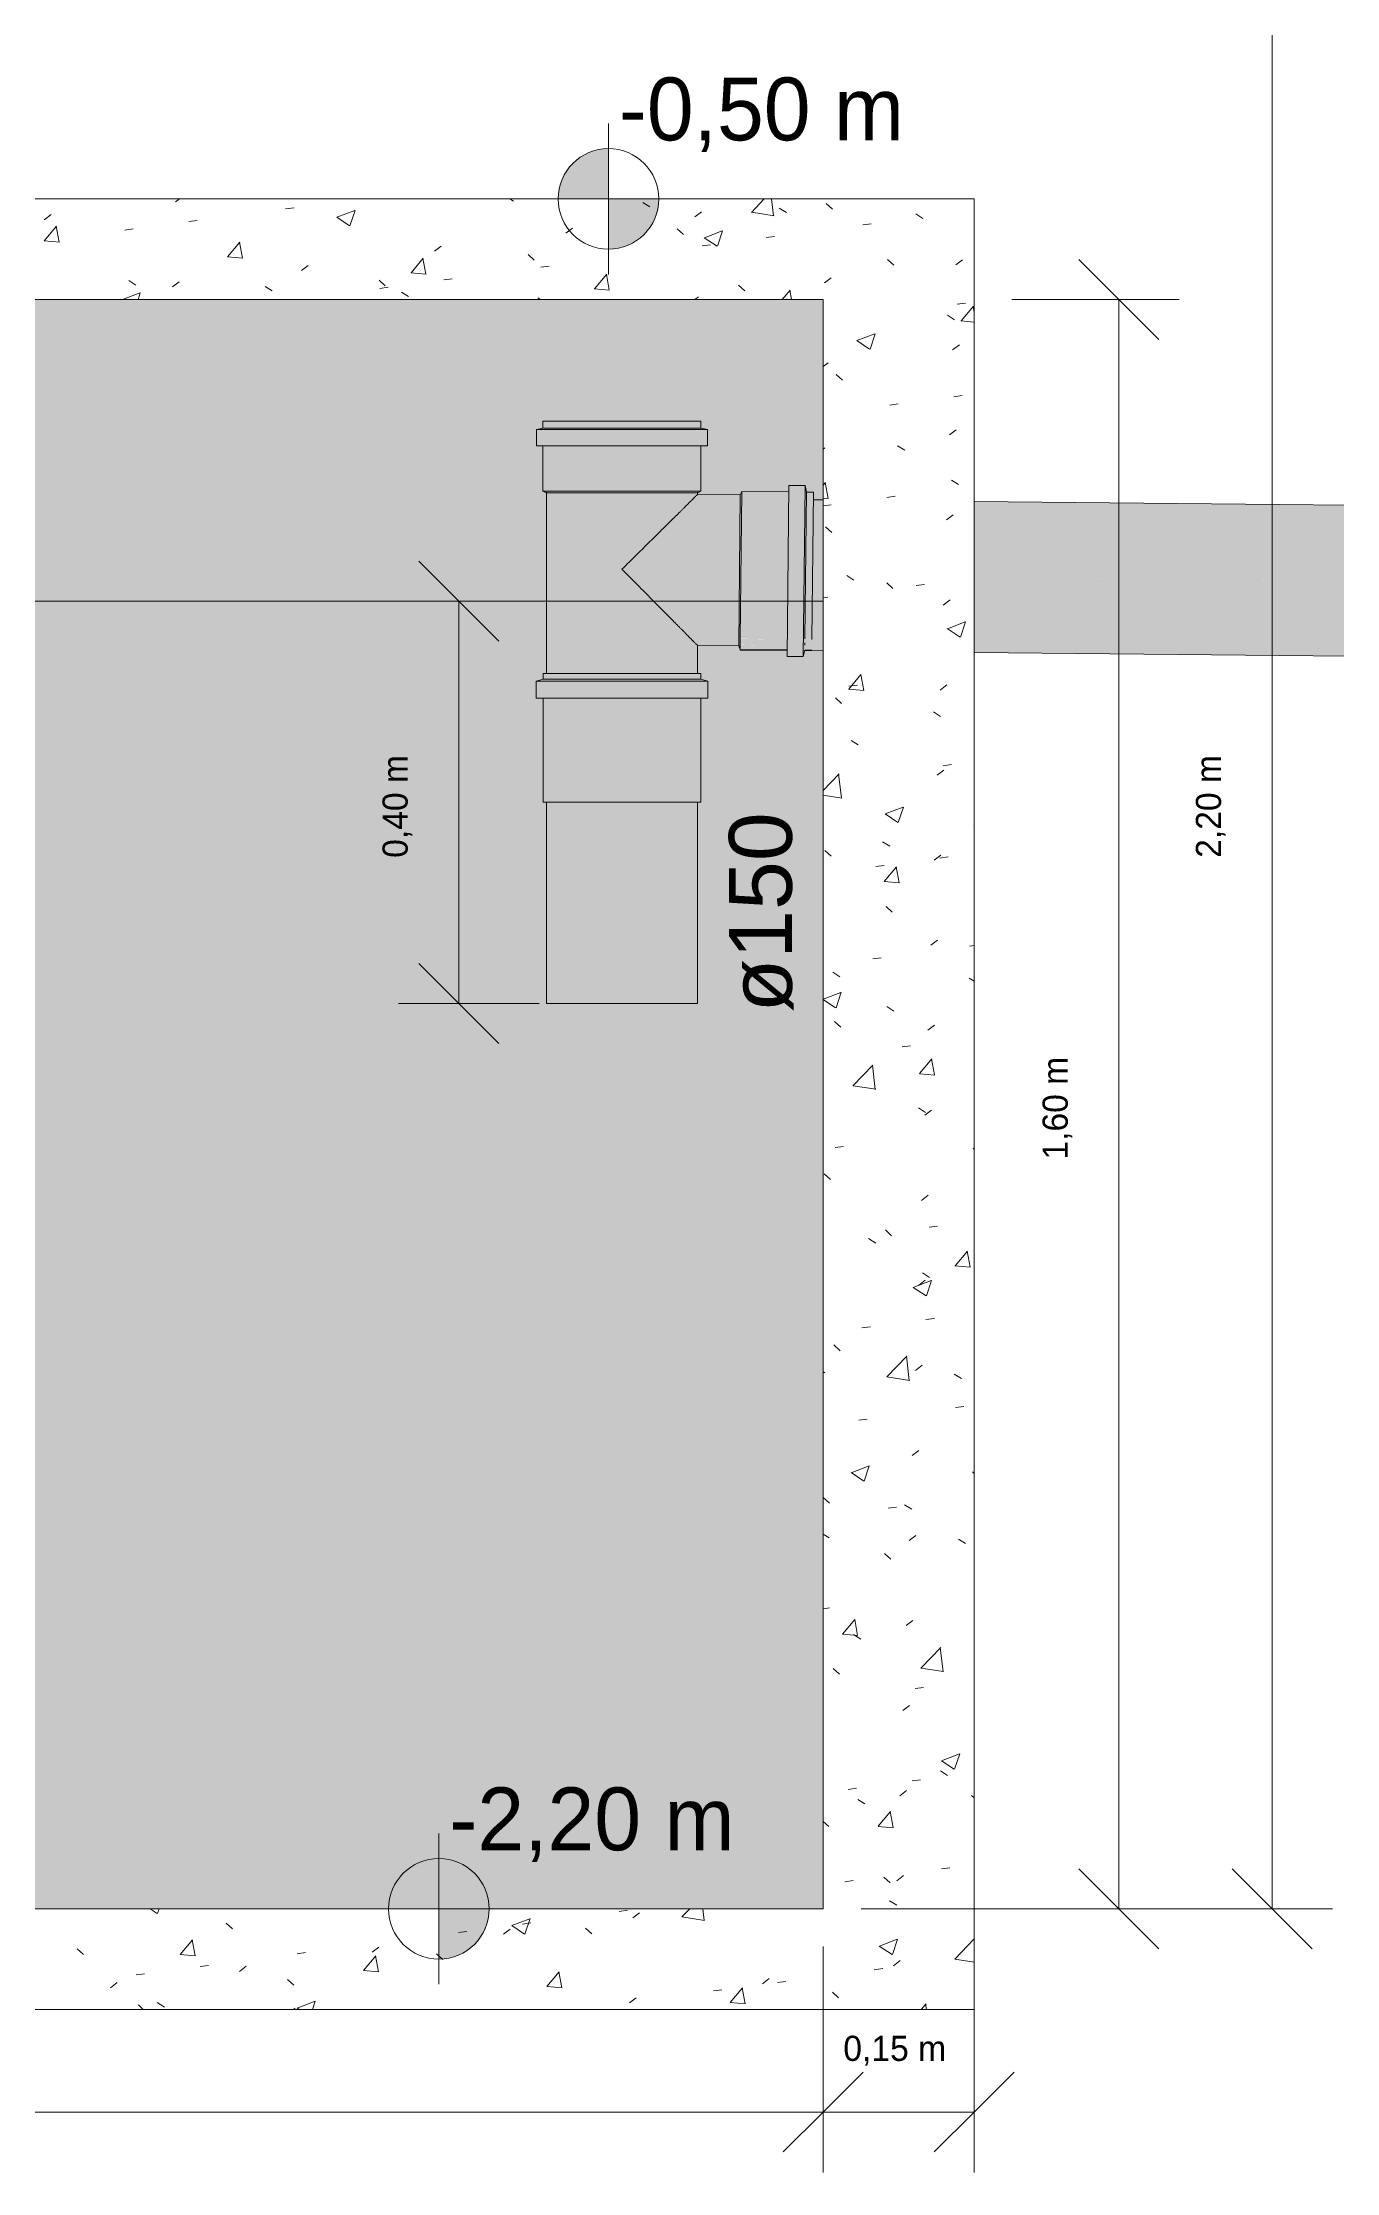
# Model space of a CAD drawing. Header units: metres. Extents: x 1.1 to 88.1, y -3.7 to 23.8.
# Drawn here: x 54.421 to 55.706, y -2.462 to -0.345 of the extents above; entities that cross this region are included whole.
import ezdxf

# ---------------------------------------------------------------- set-up
doc = ezdxf.new("R2010")
doc.units = ezdxf.units.M
for name, color, linetype, lineweight in [('A-ANNO-DIMS', 7, 'Continuous', 5), ('A-ANNO-DIMS-25', 7, 'Continuous', 5), ('A-DETL', 7, 'Continuous', 5), ('A-DETL-GENF', 7, 'Continuous', 5), ('A-WALL', 7, 'Continuous', 9), ('G-ANNO-DIMS', 7, 'Continuous', 5), ('P-PIPE', 7, 'Continuous', 5), ('P-PIPE-IDEN', 7, 'Continuous', 5)]:
    doc.layers.add(name, color=color, linetype=linetype, lineweight=lineweight)
doc.styles.add('Arial_3', font='arial.ttf', dxfattribs={"height": 0.0625})
doc.styles.add('Century Gothic_2', font='GOTHIC.TTF', dxfattribs={"height": 0.025})
doc.styles.add('Century Gothic_4', font='GOTHIC.TTF', dxfattribs={"height": 0.0625})
doc.dimstyles.new('Setores_1_mm', dxfattribs={"dimscale": 0.3048, "dimtxt": 0.026104, "dimasz": 0.260417, "dimexe": 0.19685, "dimexo": 0.123031, "dimgap": 0.143537, "dimtad": 1, "dimrnd": 0.01, "dimzin": 0, "dimdsep": 46, "dimtxsty": 'Century Gothic_2', "dimblk1": 'OBLIQUE', "dimblk2": 'OBLIQUE', "dimsah": 1, "dimcen": 0.09, "dimazin": 0, "dimtfac": 1, "dimtdec": 4, "dimtix": 1, "dimtmove": 0, "dimatfit": 3, "dimfxl": 1, "dimtvp": 1, "dimtolj": 1, "dimtzin": 0, "dimarcsym": 2})

# ---------------------------------------------------------------- blocks, each defined once
blk = doc.blocks.new('Te_Juncao - Serie Normal - Esgoto - MEP - Tigre - Standard-4034905-BB')
at = {"layer": 'P-PIPE', "true_color": 0xf5ebeb}
for points in [[(20.5356, -0.7294), (20.5456, -0.7294), (20.5391, -0.7279), (20.3814, -0.7281), (20.3756, -0.7294), (20.5355, -0.7294)], [(20.5355, -0.7454), (20.5456, -0.7454), (20.5456, -0.7294), (20.3756, -0.7294), (20.3756, -0.7454), (20.5342, -0.7454)], [(20.3821, -0.7279), (20.5391, -0.7279), (20.5391, -0.7209), (20.3821, -0.7209), (20.3821, -0.7272)], [(20.3821, -0.7907), (20.5391, -0.7907), (20.5391, -0.7454), (20.3821, -0.7454), (20.3821, -0.7732)], [(20.3856, -0.7922), (20.5357, -0.7921), (20.5391, -0.7907), (20.3821, -0.7907), (20.3848, -0.7918)], [(20.3856, -0.8682), (20.4606, -0.8682), (20.5346, -0.7947), (20.5342, -0.7922), (20.3856, -0.7922), (20.3856, -0.8273)], [(20.5137, -0.9), (20.5771, -0.9), (20.5781, -0.7943), (20.5355, -0.794), (20.4606, -0.8682), (20.4921, -0.9), (20.5039, -0.9)], [(20.5781, -0.9), (20.5786, -0.9), (20.5795, -0.7912), (20.5781, -0.7943), (20.5772, -0.9), (20.5774, -0.9)], [(20.5928, -0.9), (20.6253, -0.9), (20.6264, -0.7913), (20.5797, -0.7908), (20.5787, -0.9), (20.5836, -0.9)], [(20.6254, -0.9), (20.6413, -0.9), (20.6422, -0.785), (20.6265, -0.7848), (20.6253, -0.9)], [(20.6428, -0.9), (20.6428, -0.9), (20.6437, -0.7907), (20.6425, -0.785), (20.6414, -0.9), (20.6427, -0.9)], [(20.6428, -0.9), (20.6498, -0.9), (20.6509, -0.7916), (20.6439, -0.7916), (20.6429, -0.894)], [(20.48, -0.9), (20.4921, -0.9), (20.4606, -0.8682), (20.3856, -0.8682), (20.3856, -0.9), (20.4729, -0.9)]]:
    blk.add_hatch(color=7, dxfattribs=at).paths.add_polyline_path(points)
at = {"layer": 'P-PIPE'}
for p, q in [((20.3821, -0.7279), (20.3756, -0.7294)), ((20.3756, -0.7294), (20.3756, -0.7454)), ((20.5456, -0.7294), (20.3756, -0.7294)), ((20.3821, -0.7209), (20.3821, -0.7279)), ((20.5391, -0.7209), (20.3821, -0.7209)), ((20.5391, -0.7279), (20.3821, -0.7279)), ((20.5391, -0.7279), (20.5391, -0.7209)), ((20.5456, -0.7294), (20.5391, -0.7279)), ((20.5456, -0.7454), (20.5456, -0.7294)), ((20.3756, -0.7454), (20.5456, -0.7454)), ((20.3821, -0.7454), (20.3821, -0.7907)), ((20.5391, -0.7907), (20.5391, -0.7454)), ((20.3821, -0.7907), (20.3856, -0.7922)), ((20.5391, -0.7907), (20.3821, -0.7907)), ((20.3821, -0.7907), (20.5391, -0.7907)), ((20.3856, -0.7917), (20.3856, -0.7922)), ((20.3856, -0.7922), (20.5356, -0.7922)), ((20.3856, -0.7922), (20.3856, -0.8682)), ((20.5356, -0.7922), (20.5391, -0.7907)), ((20.5356, -0.7922), (20.5356, -0.7917)), ((20.5356, -0.7939), (20.5356, -0.7922)), ((20.5781, -0.7943), (20.5356, -0.7939)), ((20.5781, -0.7943), (20.5766, -0.9443)), ((20.5766, -0.9443), (20.5781, -0.7943)), ((20.5797, -0.7908), (20.5781, -0.7943)), ((20.5782, -0.9373), (20.5797, -0.7908)), ((20.6264, -0.7913), (20.5797, -0.7908)), ((20.6265, -0.7848), (20.6248, -0.9548)), ((20.6425, -0.785), (20.6265, -0.7848)), ((20.6408, -0.955), (20.6425, -0.785)), ((20.6424, -0.9375), (20.6439, -0.7915)), ((20.6439, -0.7915), (20.6425, -0.785)), ((20.6509, -0.7916), (20.6439, -0.7915)), ((20.6494, -0.938), (20.6509, -0.7916)), ((20.3856, -0.8682), (20.3856, -0.9717)), ((20.5356, -0.9717), (20.5356, -0.9439)), ((20.5356, -0.9439), (20.5766, -0.9443)), ((20.5766, -0.9443), (20.5781, -0.9478)), ((20.5781, -0.9434), (20.5782, -0.9409)), ((20.5781, -0.9478), (20.6248, -0.9483)), ((20.6408, -0.955), (20.6423, -0.9485)), ((20.6423, -0.9485), (20.6493, -0.9485)), ((20.6424, -0.9437), (20.6424, -0.9412)), ((20.6248, -0.9548), (20.6408, -0.955))]:
    blk.add_line(p, q, dxfattribs=at)
for points, knots in [([(20.5356, -0.7939), (20.5356, -0.7939), (20.5351, -0.7944), (20.5336, -0.7959), (20.5321, -0.7974), (20.5304, -0.7991), (20.529, -0.8005), (20.5274, -0.802), (20.5253, -0.8042), (20.5227, -0.8067), (20.5204, -0.809), (20.5176, -0.8118), (20.5139, -0.8154), (20.5091, -0.8201), (20.5026, -0.8266), (20.4939, -0.8352), (20.483, -0.846), (20.4719, -0.857), (20.4644, -0.8644), (20.4606, -0.8682)], [-1, -1, -1, -1, -0.916667, -0.875, -0.833333, -0.791667, -0.770833, -0.75, -0.708333, -0.666667, -0.638889, -0.611111, -0.555556, -0.5, -0.444444, -0.333333, -0.222222, -0.111111, 0, 0, 0, 0]), ([(20.5356, -0.9439), (20.5356, -0.9439), (20.5348, -0.943), (20.5324, -0.9407), (20.5307, -0.9389), (20.5293, -0.9375), (20.5277, -0.936), (20.526, -0.9342), (20.5242, -0.9324), (20.5223, -0.9304), (20.5203, -0.9284), (20.5182, -0.9263), (20.516, -0.9241), (20.5135, -0.9216), (20.5108, -0.9188), (20.5078, -0.9158), (20.5047, -0.9127), (20.5005, -0.9084), (20.4951, -0.9029), (20.4861, -0.8939), (20.4747, -0.8823), (20.4653, -0.8729), (20.4606, -0.8682)], [0, 0, 0, 0, 0.111111, 0.166667, 0.194444, 0.222222, 0.25, 0.277778, 0.305556, 0.333333, 0.361111, 0.388889, 0.416667, 0.444444, 0.479167, 0.513889, 0.548611, 0.583333, 0.652778, 0.722222, 0.861111, 1, 1, 1, 1])]:
    blk.add_open_spline(points, degree=3, knots=knots, dxfattribs=at)
blk = doc.blocks.new('Luva Simples para Conexão - Serie Normal - Esgoto - MEP - Tigre - Standard-3963417-BB')
at = {"layer": 'P-PIPE'}
for p, q in [((20.3824, -0.9717), (20.3824, -0.9776)), ((20.5389, -0.9717), (20.3824, -0.9717)), ((20.5389, -0.9776), (20.5389, -0.9717)), ((20.3824, -0.9776), (20.3754, -0.9795)), ((20.3754, -0.9795), (20.3754, -0.9962)), ((20.3754, -0.9795), (20.5459, -0.9795)), ((20.5389, -0.9776), (20.3824, -0.9776)), ((20.5459, -0.9795), (20.5389, -0.9776)), ((20.5459, -0.9962), (20.5459, -0.9795)), ((20.3754, -0.9962), (20.5459, -0.9962)), ((20.3824, -0.9962), (20.3824, -1.0997)), ((20.5389, -1.0997), (20.5389, -0.9962)), ((20.3824, -1.0997), (20.5389, -1.0997))]:
    blk.add_line(p, q, dxfattribs=at)
blk = doc.blocks.new('DIMBLOCK42-BB')
at = {"layer": 'A-ANNO-DIMS-25', "lineweight": 25}
for p, q in [((55.4898, -0.6), (55.4501, -0.5603)), ((55.4898, -0.6), (55.5295, -0.6397)), ((55.4898, -2.2), (55.4501, -2.1603)), ((55.4898, -2.2), (55.5295, -2.2397))]:
    blk.add_line(p, q, dxfattribs=at)
at = {"layer": 'A-ANNO-DIMS-25'}
for p, q in [((55.4898, -0.6), (55.3836, -0.6)), ((55.4898, -0.6), (55.4898, -2.2)), ((55.4898, -0.6), (55.5498, -0.6)), ((55.4898, -2.2), (55.3836, -2.2)), ((55.4898, -2.2), (55.5498, -2.2))]:
    blk.add_line(p, q, dxfattribs=at)
at = {"layer": 'A-ANNO-DIMS-25', "color": 0, "insert": (55.414, -1.4551), "char_height": 0.025, "width": 0.132261, "attachment_point": 1, "rotation": 90, "line_spacing_factor": 0.984502, "style": 'Century Gothic_2'}
blk.add_mtext('1,60 m', dxfattribs=at)
blk = doc.blocks.new('_Oblique')
at = {"color": 0, "linetype": 'ByBlock', "lineweight": -2}
blk.add_line((-0.5, -0.5), (0.5, 0.5), dxfattribs=at)
blk = doc.blocks.new('DIMBLOCK46-BB')
at = {"layer": 'A-ANNO-DIMS-25', "lineweight": 25}
for p, q in [((54.834, -0.9), (54.7943, -0.8603)), ((54.834, -0.9), (54.8737, -0.9397)), ((54.834, -1.3), (54.7943, -1.2603)), ((54.834, -1.3), (54.8737, -1.3397))]:
    blk.add_line(p, q, dxfattribs=at)
at = {"layer": 'A-ANNO-DIMS-25'}
for p, q in [((54.834, -0.9), (54.774, -0.9)), ((54.834, -0.9), (54.834, -1.3)), ((54.834, -0.9), (54.8526, -0.9)), ((54.834, -1.3), (54.774, -1.3)), ((54.834, -1.3), (54.9138, -1.3))]:
    blk.add_line(p, q, dxfattribs=at)
at = {"layer": 'A-ANNO-DIMS-25', "color": 0, "insert": (54.7582, -1.1551), "char_height": 0.025, "width": 0.132261, "attachment_point": 1, "rotation": 90, "line_spacing_factor": 0.984502, "style": 'Century Gothic_2'}
blk.add_mtext('0,40 m', dxfattribs=at)
blk = doc.blocks.new('DIMBLOCK52-BB')
at = {"layer": 'A-ANNO-DIMS-25', "lineweight": 25}
for p, q in [((55.6421, 0), (55.6024, 0.0397)), ((55.6421, 0), (55.6818, -0.0397)), ((55.6421, -2.2), (55.6024, -2.1603)), ((55.6421, -2.2), (55.6818, -2.2397))]:
    blk.add_line(p, q, dxfattribs=at)
at = {"layer": 'A-ANNO-DIMS-25'}
for p, q in [((55.6421, 0), (55.5821, 0)), ((55.6421, 0), (55.6421, -2.2)), ((55.6421, 0), (55.6607, 0)), ((55.6421, -2.2), (55.2336, -2.2)), ((55.6421, -2.2), (55.7021, -2.2))]:
    blk.add_line(p, q, dxfattribs=at)
at = {"layer": 'A-ANNO-DIMS-25', "color": 0, "insert": (55.5663, -1.1551), "char_height": 0.025, "width": 0.132261, "attachment_point": 1, "rotation": 90, "line_spacing_factor": 0.984502, "style": 'Century Gothic_2'}
blk.add_mtext('2,20 m', dxfattribs=at)
blk = doc.blocks.new('DIMBLOCK53-BB')
at = {"layer": 'A-ANNO-DIMS-25'}
for p, q in [((55.1961, -2.402), (55.1961, -2.2375)), ((55.3461, -2.402), (55.3461, -2.2375)), ((55.3461, -2.402), (55.1961, -2.402)), ((55.1961, -2.402), (55.1961, -2.462)), ((55.3461, -2.402), (55.3461, -2.462))]:
    blk.add_line(p, q, dxfattribs=at)
at = {"layer": 'A-ANNO-DIMS-25', "lineweight": 25}
for p, q in [((55.1961, -2.402), (55.2358, -2.3623)), ((55.3461, -2.402), (55.3858, -2.3623)), ((55.1961, -2.402), (55.1564, -2.4417)), ((55.3461, -2.402), (55.3064, -2.4417))]:
    blk.add_line(p, q, dxfattribs=at)
at = {"layer": 'A-ANNO-DIMS-25', "color": 0, "insert": (55.216, -2.3262), "char_height": 0.025, "width": 0.132261, "attachment_point": 1, "line_spacing_factor": 0.984502, "style": 'Century Gothic_2'}
blk.add_mtext('0,15 m', dxfattribs=at)
blk = doc.blocks.new('DIMBLOCK54-BB')
at = {"layer": 'A-ANNO-DIMS-25'}
for p, q in [((53.1961, -2.402), (53.1961, -2.2375)), ((55.1961, -2.402), (55.1961, -2.2375)), ((55.1961, -2.402), (53.1961, -2.402)), ((53.1961, -2.402), (53.1961, -2.462)), ((55.1961, -2.402), (55.1961, -2.462))]:
    blk.add_line(p, q, dxfattribs=at)
at = {"layer": 'A-ANNO-DIMS-25', "lineweight": 25}
for p, q in [((53.1961, -2.402), (53.2358, -2.3623)), ((55.1961, -2.402), (55.2358, -2.3623)), ((53.1961, -2.402), (53.1564, -2.4417)), ((55.1961, -2.402), (55.1564, -2.4417))]:
    blk.add_line(p, q, dxfattribs=at)
at = {"layer": 'A-ANNO-DIMS-25', "color": 0, "insert": (54.141, -2.3262), "char_height": 0.025, "width": 0.132261, "attachment_point": 1, "line_spacing_factor": 0.984502, "style": 'Century Gothic_2'}
blk.add_mtext('2,00 m', dxfattribs=at)
blk = doc.blocks.new('Elevações de ponto - Padrão-77235-BB')
at = {"layer": 'G-ANNO-DIMS', "true_color": 0xff0000}
h = blk.add_hatch(color=1, dxfattribs=at)
edge = h.paths.add_edge_path()
edge.add_line((20.4472, -0.5), (20.3972, -0.5))
edge.add_arc((20.4472, -0.5), 0.05, 90, 180, ccw=False)
edge.add_line((20.4472, -0.45), (20.4472, -0.5))
h = blk.add_hatch(color=1, dxfattribs=at)
edge = h.paths.add_edge_path()
edge.add_line((20.4472, -0.5), (20.4972, -0.5))
edge.add_arc((20.4472, -0.5), 0.05, -90, 0, ccw=False)
edge.add_line((20.4472, -0.55), (20.4472, -0.5))
at = {"layer": 'G-ANNO-DIMS'}
for p, q in [((20.4472, -0.575), (20.4472, -0.425)), ((20.3722, -0.5), (20.7972, -0.5))]:
    blk.add_line(p, q, dxfattribs=at)
blk.add_circle((20.4472, -0.5), 0.05, dxfattribs=at)

msp = doc.modelspace()

# ---------------------------------------------------------------- hatches: boundary and pattern name
at = {"layer": 'A-DETL-GENF', "true_color": 0xc0c0c0}
h = msp.add_hatch(dxfattribs=at)
h.set_pattern_fill('FP_10', color=9, style=0, pattern_type=2)
h.set_pattern_definition([(50, (51.43049, -0.84402), (0.1821895, -0.015938), [0.01905, -0.20955]), (355, (51.43049, -0.84402), (-0.035242, 0.191059), [0.01524, -0.16764]), (100.451, (51.44549, -0.84535), (0.146942, 0.17512), [0.01619, -0.17809]), (46.184, (51.43049, -0.79322), (0.271077, -0.042045), [0.02857, -0.31432]), (96.636, (51.45249, -0.79672), (0.237407, 0.247433), [0.02429, -0.26714]), (351.184, (51.4305, -0.79322), (0.237406, 0.247428), [0.02286, -0.25146]), (21, (51.45549, -0.80592), (0.1516197, -0.102267), [0.01905, -0.20955]), (326, (51.45549, -0.80592), (0.0618035, 0.184189), [0.01524, -0.16764]), (71.451, (51.46849, -0.81444), (0.213418, 0.081924), [0.01619, -0.17809]), (37.5, (51.430486, -0.84402), (0.0030864, 0.0845511), [0.00838, -0.15723, 0.00838, -0.1618, -0.16827]), (37.5, (51.430486, -0.84402), (0.0030864, 0.0845511), [-0.33579, 0.00838, -0.15989]), (7.5, (51.43049, -0.84402), (0.0668157, 0.1001782), [0.00838, -0.08865, 0.00838, -0.15342, -0.06413]), (7.5, (51.43049, -0.84402), (0.0668157, 0.1001782), [-0.25883, 0.00838, -0.05575]), (327.5, (51.373486, -0.84402), (0.1355866, -0.0057276), [0.00838, -0.05512, 0.00838, -0.18974, -0.26289]), (327.5, (51.373486, -0.84402), (0.1355866, -0.0057276), [-0.26162, 0.00838, -0.25451]), (317.5, (51.34849, -0.84402), (0.1481253, 0.0254287), [0.00838, -0.07417, 0.00838, -0.12319, -0.18669]), (317.5, (51.34849, -0.84402), (0.1481253, 0.0254287), [-0.21412, 0.00838, -0.17831])])
h.paths.add_polyline_path([(53.0461, -2.3), (55.3461, -2.3), (55.3461, -0.5), (53.9461, -0.5), (53.9461, 0), (53.0461, 0), (53.0461, -2.2)])
h.paths.add_polyline_path([(55.1961, -2.2), (53.1961, -2.2), (53.1961, -0.1), (53.7961, -0.1), (53.7961, -0.6), (55.1961, -0.6), (55.1961, -1.6385)])
at = {"layer": 'A-DETL-GENF', "true_color": 0xd2ffd2}
h = msp.add_hatch(color=254, dxfattribs=at)
h.paths.add_polyline_path([(53.8342, -1.2), (53.8342, -1.2), (53.8342, -1.2059)])
h.paths.add_polyline_path([(55.1961, -2.2), (55.1961, -0.9493), (55.1776, -0.9492), (55.1763, -0.955), (55.1603, -0.9548), (55.1603, -0.949), (55.1136, -0.9483), (55.1136, -0.9478), (55.1121, -0.9443), (55.0711, -0.9439), (55.0711, -0.9717), (55.0744, -0.9717), (55.0744, -0.9776), (55.0814, -0.9795), (55.0814, -0.9962), (55.0744, -0.9962), (55.0744, -1.0997), (55.0711, -1.0997), (55.0711, -1.3), (54.9211, -1.3), (54.9211, -1.0997), (54.9179, -1.0997), (54.9179, -0.9962), (54.9109, -0.9962), (54.9109, -0.9795), (54.9179, -0.9776), (54.9179, -0.9717), (54.9211, -0.9717), (54.9211, -0.9), (53.8866, -0.9), (53.8865, -0.9011), (53.8908, -0.9023), (53.8917, -0.9135), (53.8873, -0.9135), (53.8873, -0.9792), (53.8842, -0.9792), (53.8842, -1.2), (53.7842, -1.2), (53.7842, -0.9792), (53.7812, -0.9792), (53.7811, -0.9135), (53.7768, -0.9135), (53.7776, -0.9023), (53.782, -0.9011), (53.7815, -0.9), (53.3821, -0.9), (53.3821, -0.9012), (53.3865, -0.9024), (53.3864, -0.9136), (53.3821, -0.9136), (53.3821, -0.9794), (53.379, -0.9794), (53.379, -1.2), (53.279, -1.2), (53.279, -0.9794), (53.276, -0.9794), (53.276, -0.9136), (53.2716, -0.9136), (53.2716, -0.9024), (53.276, -0.9012), (53.276, -0.9), (53.1961, -0.9), (53.1961, -2.2), (53.9158, -2.2)])
h = msp.add_hatch(color=254, dxfattribs=at)
h.paths.add_polyline_path([(55.0717, -1.0997), (55.0744, -1.0997), (55.0744, -0.9962), (55.0814, -0.9962), (55.0814, -0.9795), (55.0744, -0.9776), (55.0743, -0.9717), (55.0711, -0.9717), (55.0711, -0.9439), (55.1122, -0.9446), (55.1136, -0.9478), (55.1137, -0.9432), (55.1347, -0.9439), (55.1347, -0.9404), (55.1137, -0.9406), (55.1137, -0.9372), (55.1604, -0.9382), (55.1603, -0.9548), (55.1763, -0.9547), (55.1777, -0.9489), (55.1779, -0.9434), (55.1811, -0.9441), (55.1811, -0.9404), (55.1779, -0.941), (55.1779, -0.9372), (55.1849, -0.9383), (55.1853, -0.9), (54.9211, -0.9), (54.9211, -0.9717), (54.9179, -0.9717), (54.9179, -0.9776), (54.9109, -0.9795), (54.9109, -0.9962), (54.9179, -0.9962), (54.9179, -1.0997), (55.071, -1.0997)])
h.paths.add_polyline_path([(53.2804, -0.9794), (53.3821, -0.9794), (53.3821, -0.9136), (53.3865, -0.9136), (53.3864, -0.9024), (53.3821, -0.9012), (53.3821, -0.9), (53.276, -0.9), (53.276, -0.9012), (53.2716, -0.9024), (53.2716, -0.9136), (53.276, -0.9136), (53.276, -0.9794), (53.279, -0.9794)])
h.paths.add_polyline_path([(53.8677, -0.9792), (53.8873, -0.9792), (53.8874, -0.9135), (53.8917, -0.9135), (53.8908, -0.9023), (53.8865, -0.9011), (53.8865, -0.9), (53.7818, -0.9), (53.782, -0.9011), (53.7776, -0.9023), (53.7768, -0.9135), (53.7812, -0.9135), (53.7812, -0.9792), (53.8607, -0.9792)])
h.paths.add_polyline_path([(53.7909, -0.9389), (53.7909, -0.9389), (53.7909, -0.9375)])
h.paths.add_polyline_path([(53.3025, -0.9012), (53.3025, -0.9012), (53.3025, -0.9012)])
at = {"layer": 'A-WALL', "true_color": 0x787878}
h = msp.add_hatch(color=8, dxfattribs=at)
h.paths.add_polyline_path([(53.1961, -0.9), (53.276, -0.9), (53.276, -0.8958), (53.279, -0.8958), (53.279, -0.85), (53.2504, -0.85), (53.2489, -0.853), (53.2146, -0.853), (53.2146, -0.858), (53.2036, -0.858), (53.2021, -0.853), (53.1961, -0.853), (53.1961, -0.8814)])
h.paths.add_polyline_path([(53.3864, -0.9), (53.7818, -0.9), (53.7812, -0.8957), (53.7842, -0.8957), (53.784, -0.8277), (53.7779, -0.8124), (53.7771, -0.8087), (53.7762, -0.7987), (53.7775, -0.7867), (53.7782, -0.7837), (53.7842, -0.7692), (53.7842, -0.7489), (53.7812, -0.7474), (53.7812, -0.7145), (53.7762, -0.7145), (53.7771, -0.7035), (53.782, -0.7021), (53.7812, -0.6961), (53.8872, -0.6961), (53.8864, -0.7021), (53.8913, -0.7035), (53.8922, -0.7145), (53.8872, -0.7145), (53.8872, -0.7474), (53.8842, -0.7489), (53.8845, -0.7697), (53.8872, -0.7764), (53.8902, -0.7837), (53.8913, -0.7886), (53.8921, -0.8003), (53.8913, -0.8087), (53.8902, -0.8137), (53.8842, -0.828), (53.8842, -0.8957), (53.8873, -0.8957), (53.8866, -0.9), (54.9211, -0.9), (54.9211, -0.7922), (54.9176, -0.7907), (54.9176, -0.7454), (54.9111, -0.7454), (54.9111, -0.7294), (54.9176, -0.7279), (54.9176, -0.7209), (55.0746, -0.7209), (55.0746, -0.7279), (55.0811, -0.7294), (55.0811, -0.7454), (55.0746, -0.7454), (55.0746, -0.7907), (55.0706, -0.7922), (55.0707, -0.7943), (55.0713, -0.7939), (55.1136, -0.7943), (55.1151, -0.7908), (55.1619, -0.7913), (55.162, -0.7848), (55.178, -0.785), (55.1794, -0.7915), (55.1864, -0.7916), (55.1864, -0.7992), (55.1961, -0.7993), (55.1961, -0.6), (53.1961, -0.6), (53.1961, -0.747), (53.2021, -0.747), (53.2036, -0.742), (53.2146, -0.742), (53.2146, -0.747), (53.2489, -0.747), (53.2506, -0.75), (53.279, -0.75), (53.2799, -0.7509), (53.2799, -0.749), (53.279, -0.749), (53.276, -0.7476), (53.276, -0.7147), (53.271, -0.7147), (53.271, -0.7037), (53.276, -0.7022), (53.276, -0.6962), (53.382, -0.6962), (53.382, -0.7022), (53.3835, -0.7025), (53.3864, -0.7013), (53.3961, -0.7), (53.4058, -0.7013), (53.4149, -0.705), (53.4226, -0.711), (53.4287, -0.7191), (53.4323, -0.7278), (53.4336, -0.7375), (53.4323, -0.7472), (53.4286, -0.7562), (53.4226, -0.764), (53.4149, -0.77), (53.4058, -0.7737), (53.3961, -0.775), (53.3864, -0.7737), (53.379, -0.7707), (53.379, -0.8958), (53.3821, -0.8958), (53.3821, -0.9), (53.3847, -0.9)])
at = {"layer": 'P-PIPE', "true_color": 0x804000}
h = msp.add_hatch(color=36, dxfattribs=at)
h.paths.add_polyline_path([(56.9963, -0.8925), (56.9963, -0.8175), (55.3461, -0.8011), (55.3461, -0.8758), (55.456, -0.8769)])
h.paths.add_polyline_path([(55.1961, -0.8743), (55.1961, -0.7993), (55.1863, -0.7993), (55.1858, -0.8742)])
h = msp.add_hatch(color=36, dxfattribs=at)
h.paths.add_polyline_path([(56.9963, -0.9676), (56.9963, -0.8925), (55.3461, -0.8758), (55.3461, -0.9508), (56.6277, -0.9638)])
h.paths.add_polyline_path([(55.1961, -0.9493), (55.1961, -0.8743), (55.1856, -0.8742), (55.1849, -0.9383), (55.1843, -0.9384), (55.1779, -0.9372), (55.1779, -0.941), (55.1811, -0.9404), (55.1811, -0.9441), (55.1779, -0.9434), (55.1777, -0.9491), (55.1783, -0.9491)])
h.paths.add_polyline_path([(55.1603, -0.949), (55.1604, -0.9381), (55.157, -0.9381), (55.1137, -0.9374), (55.1137, -0.9406), (55.1347, -0.9404), (55.1347, -0.9439), (55.1136, -0.9434), (55.1137, -0.9485), (55.1603, -0.949)])
for points in [[(54.9961, -1.3), (54.9961, -1.0997), (54.9211, -1.0997), (54.9211, -1.3), (54.9767, -1.3)], [(55.0155, -1.3), (55.0711, -1.3), (55.071, -1.0997), (54.9961, -1.0997), (54.9961, -1.3), (55.0155, -1.3)]]:
    msp.add_hatch(color=36, dxfattribs=at).paths.add_polyline_path(points)

# ---------------------------------------------------------------- linework, layer by layer
at = {"layer": 'A-DETL'}
for p, q in [((55.3461, -0.5), (53.9461, -0.5)), ((55.3461, -2.3), (55.3461, -0.5)), ((53.7961, -0.6), (55.1961, -0.6)), ((55.1961, -0.6), (55.1961, -2.2)), ((55.1961, -0.9), (53.1961, -0.9)), ((55.1961, -2.2), (53.1961, -2.2)), ((53.0461, -2.3), (55.3461, -2.3))]:
    msp.add_line(p, q, dxfattribs=at)
at = {"layer": 'P-PIPE'}
for p, q in [((55.1961, -0.7993), (55.1863, -0.7992)), ((56.9963, -0.8175), (55.3461, -0.8008)), ((55.1136, -0.9438), (55.1136, -0.9466)), ((55.1136, -0.9472), (55.1136, -0.9485)), ((55.1136, -0.9485), (55.1603, -0.949)), ((55.1137, -0.9374), (55.1137, -0.9407)), ((55.1773, -0.9491), (55.1961, -0.9493)), ((55.3461, -0.9508), (56.9963, -0.9676)), ((54.9211, -1.0997), (54.9211, -1.3)), ((55.0711, -1.3), (55.0711, -1.0997))]:
    msp.add_line(p, q, dxfattribs=at)
for start_param, end_param in [(0, 1.570796), (1.570796, 3.141593)]:
    msp.add_ellipse((54.9961, -1.3), major_axis=(-0.075, 0), ratio=0.000094, start_param=start_param, end_param=end_param, dxfattribs=at)

# ---------------------------------------------------------------- block references
at = {"layer": 'G-ANNO-DIMS', "color": 1, "true_color": 0xff0000}
for p in [(34.5355, 0), (34.367, -1.7)]:
    msp.add_blockref('Elevações de ponto - Padrão-77235-BB', p, dxfattribs=at)
at = {"layer": 'P-PIPE'}
for name in ['Te_Juncao - Serie Normal - Esgoto - MEP - Tigre - Standard-4034905-BB', 'Luva Simples para Conexão - Serie Normal - Esgoto - MEP - Tigre - Standard-3963417-BB']:
    msp.add_blockref(name, (34.5355, 0), dxfattribs=at)

# ---------------------------------------------------------------- texts
at = {"layer": 'G-ANNO-DIMS', "char_height": 0.0625, "width": 0.3563, "attachment_point": 1, "line_spacing_factor": 0.984502, "style": 'Century Gothic_4'}
for s, insert in [('-0,50 m', (54.993, -0.3793)), ('-2,20 m', (54.8246, -2.0793))]:
    msp.add_mtext(s, dxfattribs=dict(at, insert=insert))
at = {"layer": 'P-PIPE-IDEN', "insert": (55.1024, -1.3088), "char_height": 0.0625, "width": 0.238502, "attachment_point": 1, "rotation": 90, "style": 'Arial_3'}
msp.add_mtext('ø150', dxfattribs=at)

# ---------------------------------------------------------------- dimensions: what is measured, and where the dimension line sits
at = {"layer": 'A-ANNO-DIMS'}
for base, p1, p2, override, picture, middle in [((55.6421, -2.2), (55.6982, 0), (55.1961, -2.2), {"dimpost": '<>', "dimfxl": 2.256572}, 'DIMBLOCK52-BB', (55.5852, -1.1)), ((55.4898, -2.2), (55.3461, -0.6), (55.3461, -2.2), {"dimpost": '<>', "dimfxl": 1.6}, 'DIMBLOCK42-BB', (55.4329, -1.4)), ((54.834, -1.3), (54.8901, -0.9), (54.9513, -1.3), {"dimpost": '<>', "dimfxl": 0.404659}, 'DIMBLOCK46-BB', (54.7771, -1.1))]:
    dim = msp.add_linear_dim(base=base, p1=p1, p2=p2, angle=90, dimstyle='Setores_1_mm', override=override, dxfattribs=at)
    dim.commit()
    dim.dimension.update_dxf_attribs({"geometry": picture, "text_midpoint": middle})
for base, p1, p2, override, picture, middle in [((53.1961, -2.402), (55.1961, -2.2), (53.1961, -2.2), {"dimpost": '<>', "dimfxl": 2}, 'DIMBLOCK54-BB', (54.1961, -2.3451)), ((55.1961, -2.402), (55.3461, -2.2), (55.1961, -2.2), {"dimpost": '<>', "dimfxl": 0.15}, 'DIMBLOCK53-BB', (55.2711, -2.3451))]:
    dim = msp.add_linear_dim(base=base, p1=p1, p2=p2, dimstyle='Setores_1_mm', override=override, dxfattribs=at)
    dim.commit()
    dim.dimension.update_dxf_attribs({"geometry": picture, "text_midpoint": middle})

doc.saveas('drawing.dxf')
